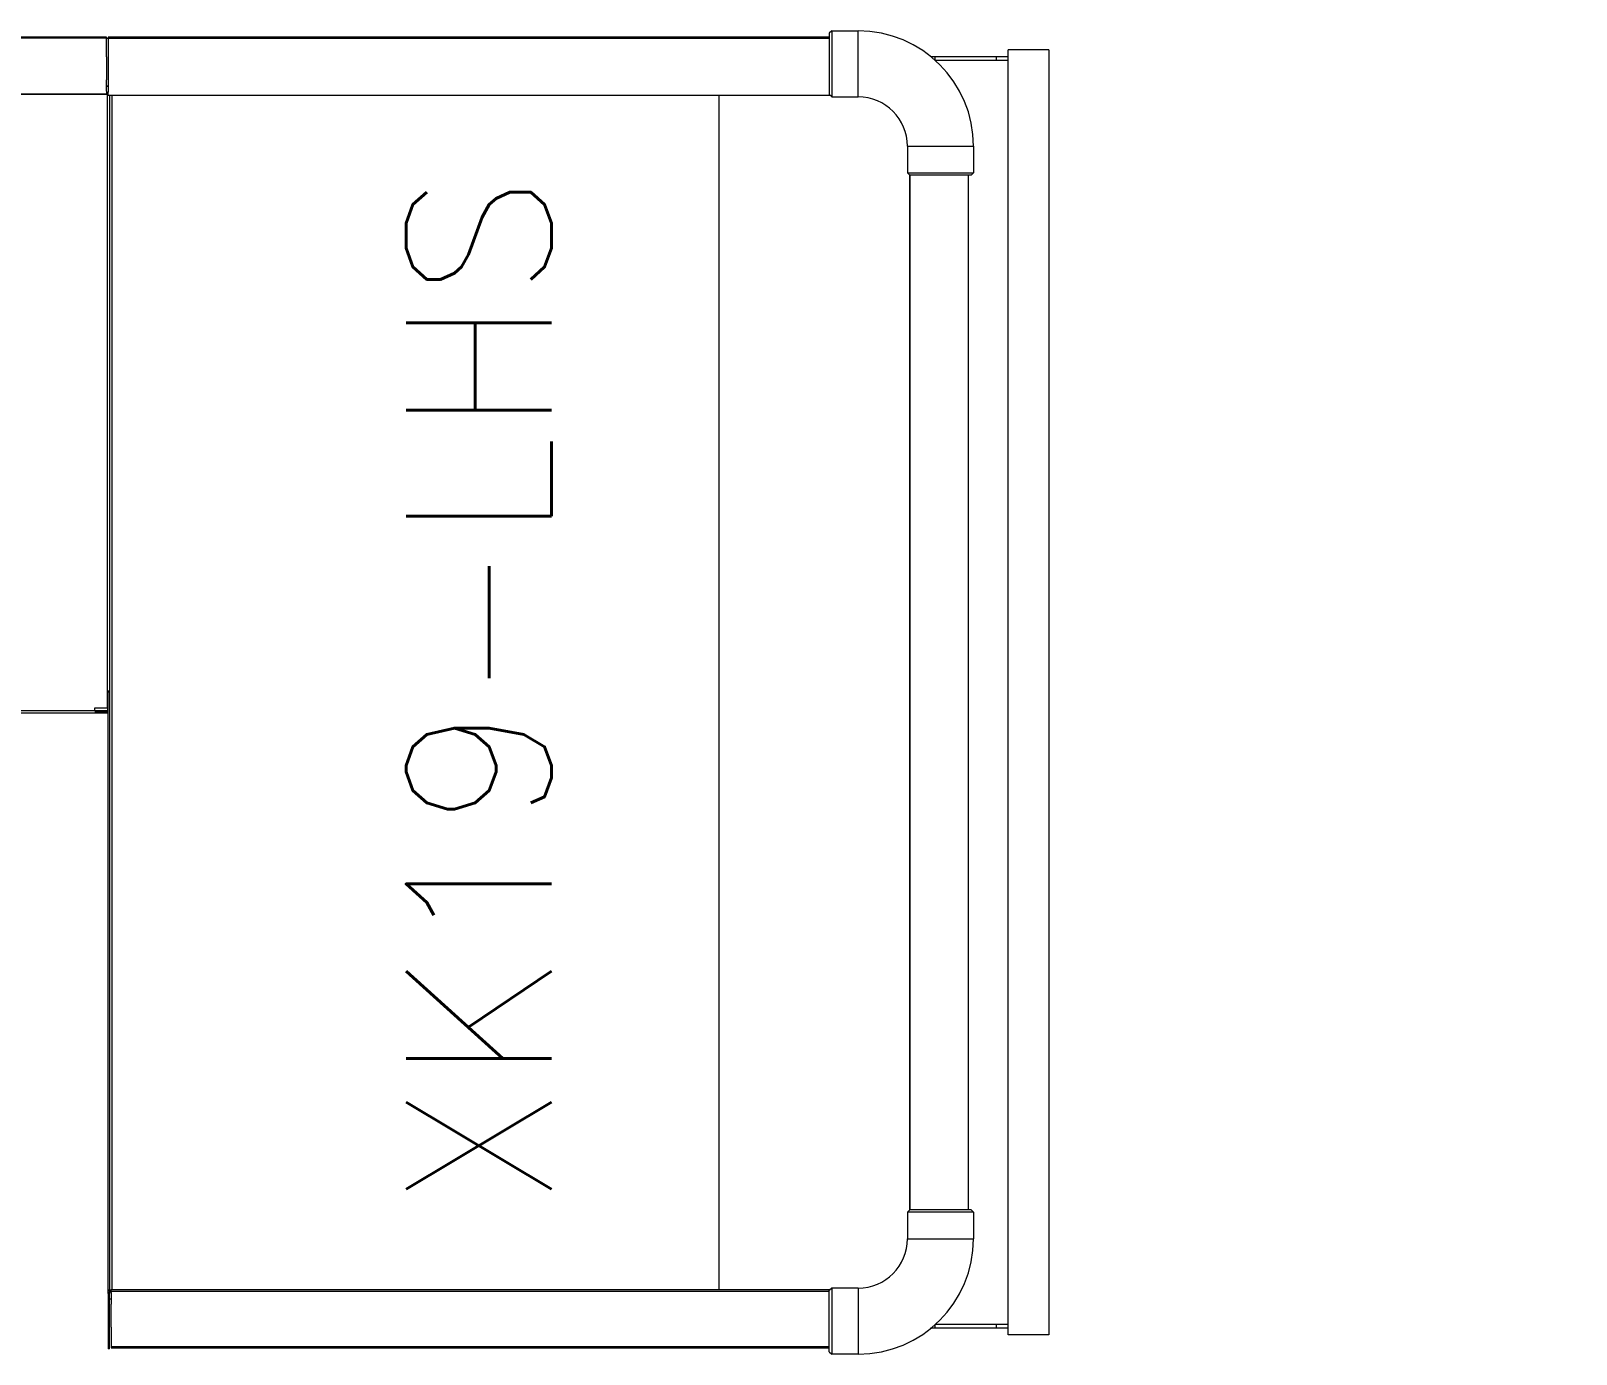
# Model space of a CAD drawing. Header units: inches. Extents: x 6 to 183294, y -48183 to 78918.
# Drawn here: x 154347 to 155561, y 48881 to 49921 of the extents above; entities that cross this region are included whole.
import ezdxf

# ---------------------------------------------------------------- set-up
doc = ezdxf.new("R2010")
doc.units = ezdxf.units.IN
doc.header["$MEASUREMENT"] = 0
doc.header["$PDMODE"] = 35
for name, color, linetype, lineweight in [('Aristas tangentes visibles(Kider)', 8, 'Continuous', 0), ('Aristas visibles(Kider)', 8, 'Continuous', 0), ('CASH COUNTERS', 8, 'Continuous', 0), ('DIM', 8, 'Continuous', 0)]:
    doc.layers.add(name, color=color, linetype=linetype, lineweight=lineweight)
doc.styles.get("Standard").update_dxf_attribs({"font": 'txt.shx'})
doc.dimstyles.new('1-10', dxfattribs={"dimscale": 0.15, "dimtxt": 2.5, "dimasz": 2.5, "dimexe": 1, "dimexo": 0.5, "dimgap": 0.09, "dimtad": 0, "dimdec": 3, "dimzin": 0, "dimdsep": 46, "dimtxsty": 'Standard', "dimblk": 'OBLIQUE', "dimcen": 2.5, "dimdle": 1, "dimadec": 0, "dimazin": 0, "dimtfac": 1, "dimtdec": 3, "dimtofl": 0, "dimtmove": 0, "dimatfit": 3, "dimfxl": 0, "dimtolj": 1, "dimtzin": 0, "dimarcsym": 0})

# ---------------------------------------------------------------- blocks, each defined once
blk = doc.blocks.new('A$C110C25FA')
at = {"color": 92, "true_color": 0x00db00}
for p, q in [((-1111.6, 955.3), (-1109, 955.3)), ((-1612, 942.3), (-1612, 378.1)), ((-1611, 942.3), (-1611, 378.1))]:
    blk.add_line(p, q, dxfattribs=at)
at = {"color": 1}
for p, q in [((-1615.1, 378.1), (-1616.9, 376.2)), ((-1615.1, 378.1), (-1566.9, 378.1)), ((-1616, 376.2), (-1616.9, 376.2)), ((-1616.9, 355.4), (-1616.9, 376.2)), ((-1615.3, 376.2), (-1616, 376.2)), ((-1610.3, 376.2), (-1615.3, 376.2)), ((-1615.3, 376.2), (-1615.3, 376.2)), ((-1605.1, 376.2), (-1610.3, 376.2)), ((-1570.2, 376.2), (-1605.1, 376.2)), ((-1616, 355.4), (-1616.9, 355.4)), ((-1615.3, 355.4), (-1616, 355.4)), ((-1615.3, 355.4), (-1615.3, 355.4)), ((-1610.3, 355.4), (-1615.3, 355.4)), ((-1605.1, 355.4), (-1610.3, 355.4)), ((-1570.2, 355.4), (-1605.1, 355.4))]:
    blk.add_line(p, q, dxfattribs=at)
at = {"color": 1, "linetype": 'Continuous', "lineweight": 18}
for p, q in [((-1596.6, 295), (-1596.6, 298.5)), ((-1596.6, 295), (-1596.6, 298.5)), ((-1596.6, 295), (-1593.9, 295)), ((-1596.6, 295), (-1593.9, 295)), ((-599.9, 295), (-597.3, 295)), ((-599.9, 295), (-597.3, 295)), ((-597.3, 295), (-597.3, 298.4)), ((-597.3, 295), (-597.3, 298.4))]:
    blk.add_line(p, q, dxfattribs=at)
at = {"color": 92, "linetype": 'Continuous', "lineweight": 18, "true_color": 0x00db00}
for p, q in [((-1596.6, 246.7), (-1596.6, 295)), ((-1596.6, 246.7), (-1596.6, 295)), ((-1593.6, 246.7), (-1593.6, 294.7)), ((-1593.6, 246.7), (-1593.6, 294.7)), ((-600.3, 246.7), (-600.3, 294.6)), ((-600.3, 246.7), (-600.3, 294.6)), ((-597.3, 246.7), (-597.3, 295)), ((-597.3, 246.7), (-597.3, 295)), ((-1596.6, 246.7), (-1593.6, 246.7)), ((-1596.6, 237.4), (-1596.6, 246.7)), ((-1596.6, 246.7), (-1593.6, 246.7)), ((-1596.6, 237.4), (-1596.6, 246.7)), ((-1593.6, 237.4), (-1593.6, 246.7)), ((-1593.6, 237.4), (-1593.6, 246.7)), ((-600.3, 246.7), (-597.3, 246.7)), ((-600.3, 237.4), (-600.3, 246.7)), ((-600.3, 246.7), (-597.3, 246.7)), ((-600.3, 237.4), (-600.3, 246.7)), ((-597.3, 237.4), (-597.3, 246.7)), ((-597.3, 237.4), (-597.3, 246.7)), ((-1601.9, 237.4), (-591.9, 237.4)), ((-1601.9, 205.6), (-1601.9, 237.4)), ((-1601.9, 237.4), (-591.9, 237.4)), ((-1601.9, 205.6), (-1601.9, 237.4)), ((-591.9, 205.6), (-591.9, 237.4)), ((-591.9, 205.6), (-591.9, 237.4)), ((-591.9, 205.6), (-1601.9, 205.6)), ((-591.9, 205.6), (-1601.9, 205.6))]:
    blk.add_line(p, q, dxfattribs=at)
at = {"color": 1}
blk.add_arc((-1526.2, 355.4), 90.7, 180, 270, dxfattribs=at)
at = {"layer": 'Aristas tangentes visibles(Kider)', "color": 92, "true_color": 0x00db00}
for p, q in [((-626.7, 946.1), (-626.7, 2106.4)), ((-581.9, 946.1), (-581.9, 2106.4)), ((-1111.4, 955.3), (-1111.4, 1453.8)), ((-1111, 955.3), (-1111, 945)), ((-1611.8, 943.7), (-1611.8, 944.7)), ((-1611.1, 943.7), (-1611.1, 944.7)), ((-1606.3, 943.7), (-1606.3, 944.7)), ((-1602.6, 943.7), (-1602.6, 944.7)), ((-1573.8, 943.7), (-1573.8, 944.7)), ((-1568.3, 943.7), (-1568.3, 944.7)), ((-1567.5, 942.3), (-1567.5, 378.1)), ((-1567, 943.7), (-1567, 944.7)), ((-1566.7, 943.7), (-1566.7, 944.7)), ((-1566.2, 942.3), (-1566.2, 377.3)), ((-1566.1, 941.6), (-627.7, 941.6)), ((-626.8, 945.6), (-1109, 945.6)), ((-1096.6, 943.7), (-1096.6, 944.7)), ((-627.6, 377.3), (-627.6, 944.7)), ((-582.8, 378.1), (-582.8, 946.1)), ((-1503.6, 314.6), (-690.2, 314.6))]:
    blk.add_line(p, q, dxfattribs=at)
at = {"layer": 'Aristas tangentes visibles(Kider)', "color": 1}
for p, q in [((-1565.1, 355.4), (-1570.2, 355.4)), ((-628.7, 355.4), (-623.6, 355.4)), ((-623.6, 355.4), (-588.7, 355.4)), ((-588.7, 355.4), (-583.5, 355.4)), ((-583.5, 355.4), (-578.5, 355.4)), ((-578.5, 355.4), (-577.8, 355.4)), ((-578.5, 355.4), (-578.5, 355.4)), ((-577.8, 355.4), (-576.9, 355.4)), ((-1526.2, 316.6), (-1526.2, 311.4)), ((-667.6, 316.6), (-667.6, 311.4)), ((-1526.2, 311.4), (-1526.2, 276.6)), ((-667.6, 311.4), (-667.6, 276.6)), ((-1526.2, 276.6), (-1526.2, 271.4)), ((-1526.2, 271.4), (-1526.2, 266.3)), ((-667.6, 276.6), (-667.6, 271.4)), ((-667.6, 271.4), (-667.6, 266.3)), ((-1526.2, 266.3), (-1526.2, 265.7)), ((-1526.2, 266.3), (-1526.2, 266.3)), ((-1526.2, 265.7), (-1526.2, 264.7)), ((-667.6, 266.3), (-667.6, 265.7)), ((-667.6, 266.3), (-667.6, 266.3)), ((-667.6, 265.7), (-667.6, 264.7))]:
    blk.add_line(p, q, dxfattribs=at)
at = {"layer": 'Aristas visibles(Kider)', "color": 92, "true_color": 0x00db00}
for p, q in [((-626.8, 946.1), (-626.8, 2106.4)), ((-582.6, 946.1), (-582.6, 2106.4)), ((-1112.9, 1454.3), (-1112.9, 958.5)), ((-1112.9, 958.5), (-1112.9, 945)), ((-1112.9, 945.6), (-1112.9, 955.3)), ((-1111.6, 955.3), (-1111.6, 945.6)), ((-1109, 955.3), (-1109, 945.6)), ((-1611.8, 944.7), (-1612.8, 944.7)), ((-1612.8, 943.7), (-1612.8, 944.7)), ((-1612.8, 943.7), (-1611.8, 943.7)), ((-1611, 942.3), (-1612, 942.3)), ((-1611.1, 944.7), (-1611.8, 944.7)), ((-1611.8, 943.7), (-1611.1, 943.7)), ((-1606.3, 944.7), (-1611.1, 944.7)), ((-1611.1, 944.7), (-1611.1, 944.7)), ((-1611.1, 943.7), (-1611.1, 944.7)), ((-1611.1, 943.7), (-1611.1, 943.7)), ((-1611.1, 943.7), (-1606.3, 943.7)), ((-1610.3, 942.3), (-1611, 942.3)), ((-1605.5, 942.3), (-1610.3, 942.3)), ((-1610.3, 942.3), (-1610.3, 942.3)), ((-1602.6, 944.7), (-1606.3, 944.7)), ((-1606.3, 943.7), (-1602.6, 943.7)), ((-1601.7, 942.3), (-1605.5, 942.3)), ((-1596.5, 944.7), (-1602.6, 944.7)), ((-1602.6, 943.7), (-1596.5, 943.7)), ((-1595.7, 942.3), (-1601.7, 942.3)), ((-1578.4, 944.7), (-1596.5, 944.7)), ((-1596.5, 943.7), (-1596.5, 944.7)), ((-1596.5, 943.7), (-1578.4, 943.7)), ((-1595.7, 942.3), (-1590.3, 942.3)), ((-1590.3, 942.3), (-1589.4, 942.3)), ((-1589.4, 942.3), (-1583.9, 942.3)), ((-1583.9, 942.3), (-1583, 942.3)), ((-1583, 942.3), (-1577.6, 942.3)), ((-1573.8, 944.7), (-1578.4, 944.7)), ((-1578.4, 943.7), (-1578.4, 944.7)), ((-1578.4, 943.7), (-1573.8, 943.7)), ((-1573, 942.3), (-1577.6, 942.3)), ((-1569.4, 944.7), (-1573.8, 944.7)), ((-1573.8, 943.7), (-1569.4, 943.7)), ((-1573.5, 943.7), (-1573.5, 942.3)), ((-1573.5, 943.7), (-1573.5, 942.6)), ((-1573.5, 942.6), (-1573.5, 942.6)), ((-1573.5, 942.3), (-1573.5, 942.6)), ((-1568.6, 942.3), (-1573, 942.3)), ((-1569.4, 944.7), (-1568.5, 944.7)), ((-1569.4, 943.7), (-1569.4, 944.7)), ((-1568.5, 943.7), (-1569.4, 943.7)), ((-1568.6, 942.3), (-1567.7, 942.3)), ((-1568.5, 944.7), (-1568.3, 944.7)), ((-1568.5, 943.7), (-1568.5, 944.7)), ((-1568.3, 943.7), (-1568.5, 943.7)), ((-1568.3, 944.7), (-1567, 944.7)), ((-1567, 943.7), (-1568.3, 943.7)), ((-1567.7, 942.3), (-1567.5, 942.3)), ((-1567.5, 942.3), (-1566.2, 942.3)), ((-1566.9, 944.7), (-1567, 944.7)), ((-1567, 943.7), (-1566.9, 943.7)), ((-1566.9, 944.7), (-1566.7, 944.7)), ((-1566.9, 943.7), (-1566.9, 944.7)), ((-1566.7, 944.7), (-1096.6, 944.7)), ((-627.7, 943.7), (-1566.7, 943.7)), ((-1566.1, 942.3), (-1566.2, 942.3)), ((-1566.1, 941.6), (-1566.1, 377.2)), ((-1111.6, 945.6), (-1112.9, 945.6)), ((-1112.8, 945), (-1112.9, 945)), ((-1112.9, 945), (-1112.9, 944.7)), ((-1111, 945), (-1109, 945)), ((-1109, 945.6), (-1109, 944.7)), ((-1095.4, 944.7), (-1096.6, 944.7)), ((-1094.8, 943.7), (-1094.8, 943.7)), ((-627.6, 944.7), (-627.7, 944.7)), ((-627.7, 377.2), (-627.7, 944.7)), ((-627.6, 944.7), (-626.3, 944.7)), ((-626.8, 946.1), (-626.7, 946.1)), ((-625.4, 946.1), (-626.7, 946.1)), ((-626.3, 944.7), (-626.1, 944.7)), ((-626.1, 944.7), (-625.2, 944.7)), ((-625.2, 946.1), (-625.4, 946.1)), ((-624.3, 946.1), (-625.2, 946.1)), ((-620.8, 944.7), (-625.2, 944.7)), ((-624.3, 946.1), (-619.9, 946.1)), ((-616.2, 944.7), (-620.8, 944.7)), ((-620.4, 944.7), (-620.4, 946.1)), ((-620.4, 946.1), (-620.4, 945)), ((-620.4, 945), (-620.4, 945)), ((-620.4, 945), (-620.4, 944.7)), ((-619.9, 946.1), (-615.3, 946.1)), ((-610.8, 944.7), (-616.2, 944.7)), ((-609.9, 946.1), (-615.3, 946.1)), ((-609.9, 944.7), (-610.8, 944.7)), ((-609, 946.1), (-609.9, 946.1)), ((-604.5, 944.7), (-609.9, 944.7)), ((-603.5, 946.1), (-609, 946.1)), ((-603.5, 944.7), (-604.5, 944.7)), ((-602.6, 946.1), (-603.5, 946.1)), ((-598.1, 944.7), (-603.5, 944.7)), ((-597.2, 946.1), (-602.6, 946.1)), ((-592.1, 944.7), (-598.1, 944.7)), ((-597.2, 946.1), (-591.2, 946.1)), ((-588.3, 944.7), (-592.1, 944.7)), ((-591.2, 946.1), (-587.4, 946.1)), ((-583.5, 944.7), (-588.3, 944.7)), ((-587.4, 946.1), (-582.6, 946.1)), ((-583.5, 944.7), (-583.5, 944.7)), ((-582.8, 944.7), (-583.5, 944.7)), ((-581.8, 944.7), (-582.8, 944.7)), ((-582.6, 946.1), (-582.6, 946.1)), ((-582.6, 946.1), (-581.9, 946.1)), ((-581.8, 378.1), (-581.8, 944.7)), ((-1566.1, 464.7), (-627.6, 464.7)), ((-1503.6, 314.7), (-690.2, 314.7)), ((-1503.6, 268.7), (-690.2, 268.7))]:
    blk.add_line(p, q, dxfattribs=at)
at = {"layer": 'Aristas visibles(Kider)', "color": 1}
for p, q in [((-1565.1, 376.2), (-1566.9, 378.1)), ((-628.7, 376.2), (-626.9, 378.1)), ((-578.7, 378.1), (-626.9, 378.1)), ((-576.9, 376.2), (-578.7, 378.1)), ((-1565.1, 376.2), (-1570.2, 376.2)), ((-1565.1, 355.4), (-1565.1, 376.2)), ((-623.6, 376.2), (-628.7, 376.2)), ((-628.7, 376.2), (-628.7, 355.4)), ((-588.7, 376.2), (-623.6, 376.2)), ((-583.5, 376.2), (-588.7, 376.2)), ((-578.5, 376.2), (-583.5, 376.2)), ((-577.8, 376.2), (-578.5, 376.2)), ((-578.5, 376.2), (-578.5, 376.2)), ((-576.9, 376.2), (-577.8, 376.2)), ((-576.9, 376.2), (-576.9, 355.4)), ((-1505.4, 316.6), (-1526.2, 316.6)), ((-1505.4, 311.4), (-1505.4, 316.6)), ((-1505.4, 316.6), (-1503.6, 314.8)), ((-688.4, 316.6), (-690.2, 314.8)), ((-688.4, 316.6), (-688.4, 311.4)), ((-667.6, 316.6), (-688.4, 316.6)), ((-1505.4, 276.6), (-1505.4, 311.4)), ((-1503.6, 266.6), (-1503.6, 314.8)), ((-690.2, 266.6), (-690.2, 314.8)), ((-688.4, 311.4), (-688.4, 276.6)), ((-1505.4, 271.4), (-1505.4, 276.6)), ((-1505.4, 266.3), (-1505.4, 271.4)), ((-688.4, 276.6), (-688.4, 271.4)), ((-688.4, 271.4), (-688.4, 266.3)), ((-1505.4, 264.7), (-1526.2, 264.7)), ((-1505.4, 264.7), (-1503.6, 266.6)), ((-1505.4, 265.7), (-1505.4, 266.3)), ((-1505.4, 266.3), (-1505.4, 266.3)), ((-1505.4, 264.7), (-1505.4, 265.7)), ((-690.2, 266.6), (-688.4, 264.7)), ((-688.4, 266.3), (-688.4, 266.3)), ((-688.4, 266.3), (-688.4, 265.7)), ((-688.4, 265.7), (-688.4, 264.7)), ((-667.6, 264.7), (-688.4, 264.7))]:
    blk.add_line(p, q, dxfattribs=at)
at = {"layer": 'Aristas visibles(Kider)', "color": 92, "true_color": 0x00db00}
for radius, end in [(1.96, 206.439), (0.601, 270)]:
    blk.add_arc((-1111, 945.6), radius, 180.0001, end, dxfattribs=at)
at = {"layer": 'Aristas visibles(Kider)', "color": 1}
for centre, radius, start, end in [((-1526.2, 355.4), 38.8, 180, 270), ((-667.6, 355.4), 38.8, 270, 0), ((-667.6, 355.4), 90.7, 270, 0)]:
    blk.add_arc(centre, radius, start, end, dxfattribs=at)
at = {"color": 1, "insert": (-1502.1, 710.7), "char_height": 114.3, "width": 37289.283, "attachment_point": 1}
blk.add_mtext('XK19-LHS', dxfattribs=at)
blk = doc.blocks.new('gr cat')
at = {"layer": 'CASH COUNTERS', "color": 150, "xscale": 0.001000000000000001, "yscale": 0.001000000000000001, "zscale": 0.001000000000000001, "rotation": 90}
blk.add_blockref('A$C110C25FA', (7.1631, -6.3015, 395.196), dxfattribs=at)

msp = doc.modelspace()

# ---------------------------------------------------------------- block references
at = {"color": 2, "xscale": 1000, "yscale": 1000, "zscale": 1000}
msp.add_blockref('gr cat', (148189.581, 56799.358, -295932.873), dxfattribs=at)

doc.saveas('drawing.dxf')
